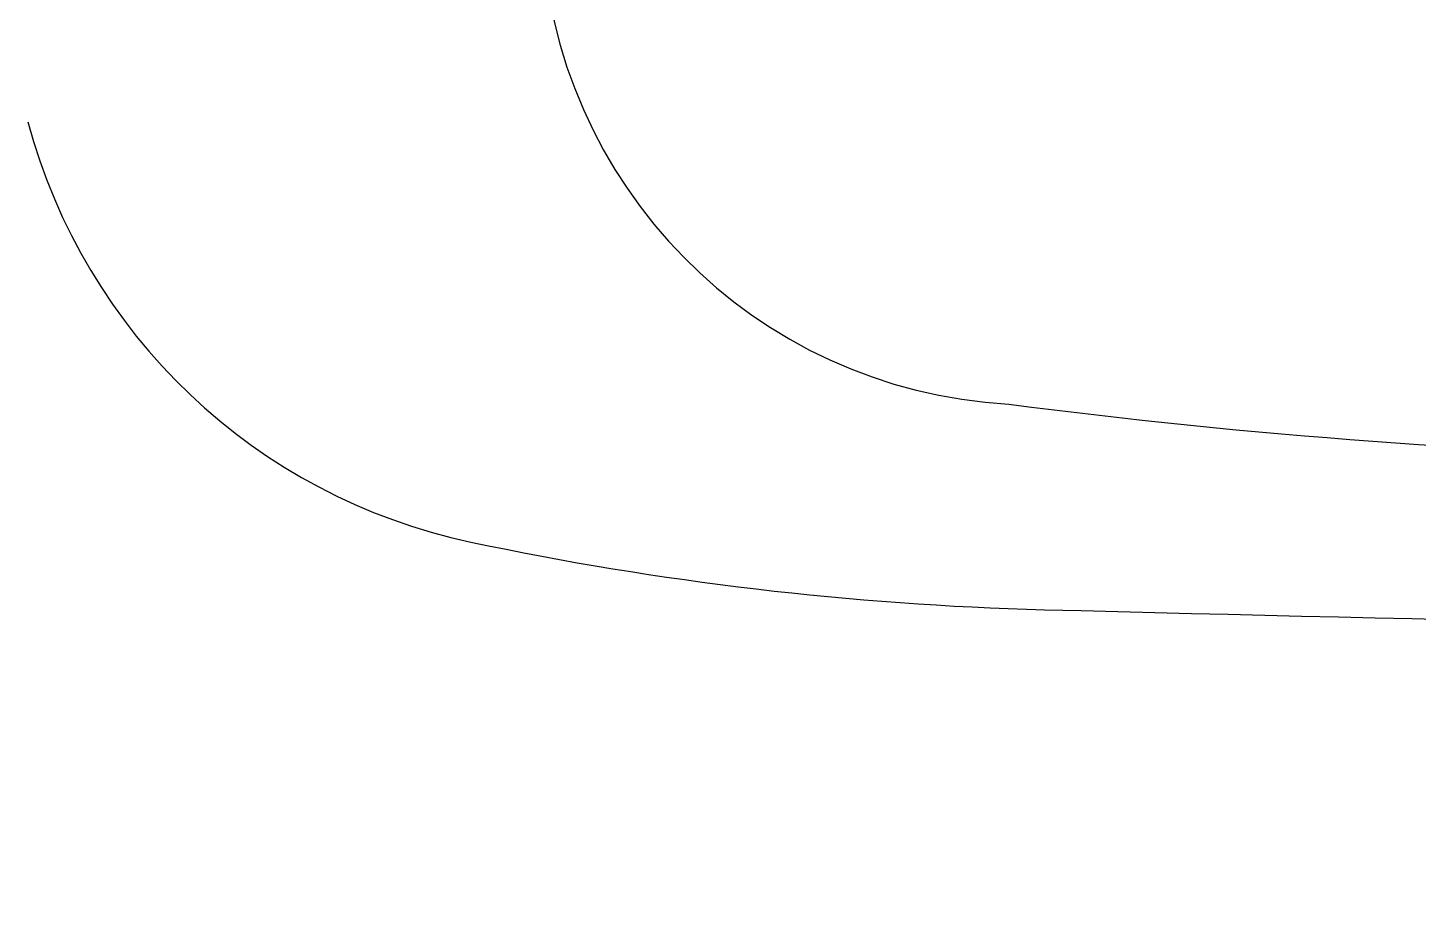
# Model space of a CAD drawing. Extents: x 413 to 494, y 628 to 766.
# Drawn here: x 448.529 to 450.613, y 644.071 to 645.384 of the extents above; entities that cross this region are included whole.
import ezdxf

# ---------------------------------------------------------------- set-up
doc = ezdxf.new("R2010")
doc.units = 0
doc.header["$MEASUREMENT"] = 0
for name, color, linetype in [('1', 4, 'Continuous'), ('BDIM_CYAN', 4, 'Continuous'), ('DIM', 3, 'Continuous')]:
    doc.layers.add(name, color=color, linetype=linetype)

# ---------------------------------------------------------------- blocks, each defined once
blk = doc.blocks.new('HSSCP')
at = {"layer": '1', "color": 3}
for centre, radius, start, end in [((-3.5363, -2.0455), 0.7417, 182.3507, 266.8225), ((-2.3216, 6.8379), 9.7055, 262.56538, 269.03898)]:
    blk.add_arc(centre, radius, start, end, dxfattribs=at)
at = {"layer": '1', "color": 4}
for points in [[(-5.0477, -2.3631), (-4.9625, -2.6811), (-4.7059, -2.9244), (-4.3838, -2.9926)], [(-4.3838, -2.9926), (-4.1009, -3.0525), (-3.8131, -3.0864), (-3.524, -3.094)], [(-3.524, -3.094), (-1.1751, -3.1553), (1.1751, -3.1553), (3.524, -3.094)]]:
    blk.add_open_spline(points, degree=3, dxfattribs=at)
blk = doc.blocks.new('new block')
at = {"layer": '1', "color": 3}
blk.add_blockref('HSSCP', (-0.0669, 0.8791), dxfattribs=at)
blk = doc.blocks.new('2018 BEAM (110V)')
at = {"layer": 'BDIM_CYAN'}
blk.add_arc((40.193, 2174.1406), 2173.5543, 269.7267512, 270.2733006, dxfattribs=at)
at = {"layer": 'DIM'}
blk.add_blockref('new block', (40.2609, 3.2671), dxfattribs=at)

msp = doc.modelspace()

# ---------------------------------------------------------------- block references
at = {"layer": '1'}
msp.add_blockref('2018 BEAM (110V)', (413.383, 643.4604), dxfattribs=at)

doc.saveas('drawing.dxf')
